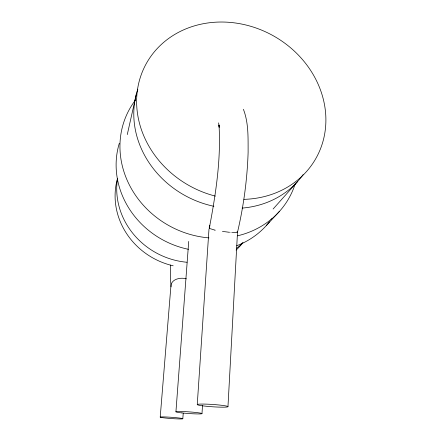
<?xml version="1.0" encoding="UTF-8"?>
<svg xmlns="http://www.w3.org/2000/svg" width="441" height="441" viewBox="0 0 441 441"><rect width="100%" height="100%" fill="white"/><g stroke="black" fill="none" stroke-linecap="round" stroke-linejoin="round"><path stroke-width="0.66" d="M170.369 265.052L170.369 278.034L171.075 286.859M227.964 406.696A15.396 1.158 3.9 0 0 205.473 404.11A15.396 1.158 3.9 0 0 204.409 406.045A15.396 1.158 3.9 0 0 227.964 406.696L237.517 232.159L237.043 231.696M201.989 413.592L202.524 405.34M197.254 404.584L208.984 229.16M182.811 418.779A11.35 0.628 4.1 0 0 166.599 417.015A11.35 0.628 4.1 0 0 165.149 417.996A11.35 0.628 4.1 0 0 182.811 418.779L183.23 413.245M175.931 411.789L188.72 241.436M160.21 417.158L170.91 286.022C171.29 278.899 180.777 277.13 186.361 278.844M127.278 134.571L136.445 93.718M218.642 122.874L219.183 127.267L219.001 125.024C221.128 159.719 215.726 194.387 209.266 228.383L209.806 225.775L209.266 228.383L214.767 230.092M209.1 227.947L209.684 227.666M273.106 209.017L297.703 181.416M266.248 225.632L279.434 211.399M232.275 232.495L236.128 232.594L237.512 232.203C243.664 205.969 247.274 179.123 248.118 152.184C248.046 137.857 248.696 122.868 243.399 109.28M231.205 232.413L230.908 232.385M229.568 232.264L229.055 232.214M228.642 232.17L227.584 232.054M227.148 232.005L226.492 231.927M226.051 231.872L225.384 231.79M224.938 231.734L224.486 231.674M224.039 231.619L223.587 231.558M223.135 231.492L222.462 231.398M215.274 230.196L214.971 230.136M242.782 242.87A73.537 68.162 27.9 0 1 236.745 248.184M187.028 262.268A73.537 68.162 27.9 0 1 117.499 178.693M303.094 174.636A93.812 83.52 28.9 0 1 242.098 208.097M213.896 206.283A93.812 83.52 28.9 0 1 137.812 89.203M215.324 196.102A97.158 85.912 29 0 1 152.707 53.857A97.158 85.912 29 0 1 311.6 71.933A97.158 85.912 29 0 1 243.934 199.36M242.958 242.649A71.602 66.619 27.8 0 1 236.111 250.08M173.181 265.791A71.602 66.619 27.8 0 1 117.24 179.481M295.431 183.081A91.304 82.748 28.6 0 1 237.456 235.836M208.94 237.881A91.304 82.748 28.6 0 1 130.282 186.675A91.304 82.748 28.6 0 1 135.304 100.283M271.711 218.758A85.934 78.658 28.3 0 1 270.983 219.778M269.479 221.779A85.934 78.658 28.3 0 1 236.707 245.753M188.472 249.319A85.934 78.658 28.3 0 1 119.329 143.237M181.929 412.919A13.065 0.832 4 0 0 201.978 413.652A13.065 0.832 4 0 0 182.971 411.547A13.065 0.832 4 0 0 181.929 412.919"/></g></svg>
